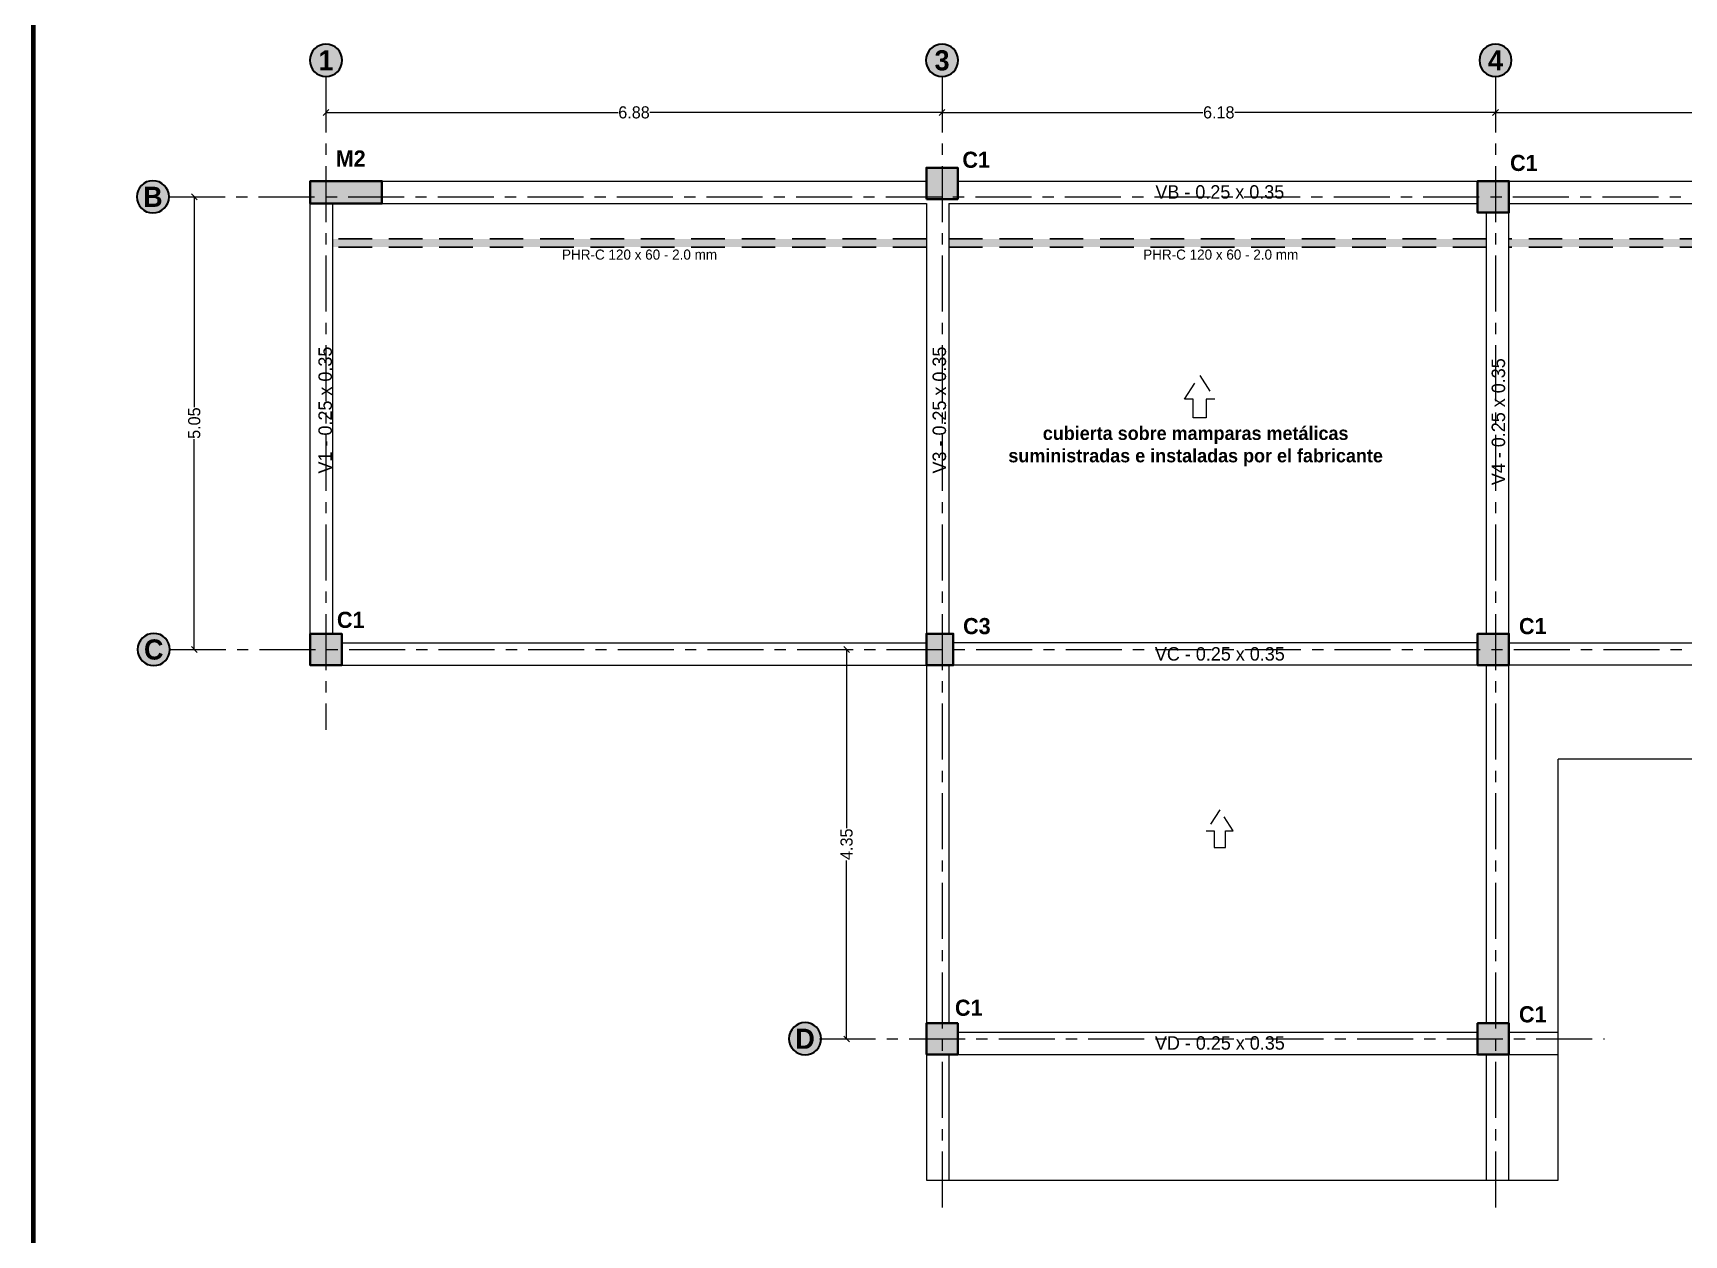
# Model space of a CAD drawing. Header units: metres. Extents: x 187 to 346, y 195 to 238.
# Drawn here: x 241.43 to 259.86, y 206.37 to 219.78 of the extents above; entities that cross this region are included whole.
import ezdxf
from ezdxf.enums import TextEntityAlignment as Align

# ---------------------------------------------------------------- set-up
doc = ezdxf.new("R2010")
doc.units = ezdxf.units.M
doc.linetypes.add('CENTER', pattern=[2, 1.25, -0.25, 0.25, -0.25])
doc.linetypes.add('HIDDEN', pattern=[0.375, 0.25, -0.125])
doc.layers.add('Achu-Columneta', color=8, linetype='Continuous', lineweight=13, true_color=0x7a7a7a)
doc.layers.add('Achu-Sombra 4', color=254, linetype='Continuous', lineweight=13, true_color=0xe0e0e0)
for name, color, linetype, lineweight in [('Columnas', 194, 'Continuous', 35), ('Correas', 42, 'HIDDEN', 25), ('Proyeccion', 8, 'HIDDEN', 9), ('Tex-Col', 251, 'Continuous', 25), ('Tex-Tex', 8, 'Continuous', 25), ('Tex-Vigas', 7, 'Continuous', 13), ('Vigas Cubierta', 144, 'Continuous', 13), ('¡Ejes-Cotas', 7, 'Continuous', 25), ('¡Ejes-Etiqueta', 1, 'Continuous', 30), ('¡Ejes-Linea', 8, 'CENTER', 9), ('¡Ejes-Texto', 7, 'Continuous', 25), ('¡Margen', 152, 'Continuous', 80)]:
    doc.layers.add(name, color=color, linetype=linetype, lineweight=lineweight)
doc.styles.add('Century Gothic', font='GOTHIC.TTF')
doc.styles.add('Century Gothic Gordas', font='GOTHICB.TTF')
doc.styles.add('Cotas', font='GOTHIC.TTF')
doc.dimstyles.new('NINGUNA', dxfattribs={"dimtxt": 0.1125, "dimasz": 0.065, "dimexe": 0.025, "dimexo": 0.075, "dimgap": 0.005, "dimtad": 0, "dimtoh": 1, "dimzin": 4, "dimdsep": 46, "dimtxsty": 'Cotas', "dimblk": 'OBLIQUE', "dimcen": 0, "dimse1": 1, "dimse2": 1, "dimclrd": 256, "dimclre": 256, "dimclrt": 256, "dimadec": 1, "dimazin": 0, "dimtfac": 1.333333, "dimtix": 1, "dimtofl": 0, "dimtmove": 2, "dimatfit": 0, "dimfxl": 1, "dimtolj": 1, "dimtzin": 0, "dimlwd": 9, "dimlwe": 9, "dimarcsym": 0})

# ---------------------------------------------------------------- blocks, each defined once
blk = doc.blocks.new('Relleno Etiqueta Eje')
at = {"true_color": 0xe0e0e0}
h = blk.add_hatch(color=254, dxfattribs=at)
h.dxf.hatch_style = 1
edge = h.paths.add_edge_path()
edge.add_arc((0, 0), 0.16, 0, 360)
blk.add_circle((0, 0), 0.16)
blk = doc.blocks.new('_Oblique')
at = {"color": 0, "linetype": 'ByBlock', "lineweight": -2}
blk.add_line((-0.5, -0.5), (0.5, 0.5), dxfattribs=at)
blk = doc.blocks.new('*D301')
at = {"layer": 'Defpoints', "color": 0, "transparency": 16777216}
for p in [(251.579, 218.897), (244.703, 218.7), (251.579, 218.693)]:
    blk.add_point(p, dxfattribs=at)
at = {"layer": '¡Ejes-Cotas', "lineweight": 9, "transparency": 16777216}
for p, q in [((244.703, 218.897), (247.964, 218.897)), ((251.579, 218.897), (248.319, 218.897))]:
    blk.add_line(p, q, dxfattribs=at)
at = {"layer": '¡Ejes-Cotas', "lineweight": 9, "transparency": 16777216, "xscale": 0.065, "yscale": 0.065, "zscale": 0.065, "rotation": 180}
blk.add_blockref('_Oblique', (244.703, 218.897), dxfattribs=at)
at = {"layer": '¡Ejes-Cotas', "lineweight": 9, "transparency": 16777216, "xscale": 0.065, "yscale": 0.065, "zscale": 0.065}
blk.add_blockref('_Oblique', (251.579, 218.897), dxfattribs=at)
at = {"layer": '¡Ejes-Cotas', "transparency": 16777216, "insert": (248.141, 218.897), "char_height": 0.135, "attachment_point": 5, "style": 'Cotas'}
blk.add_mtext('\\A1;6.88', dxfattribs=at)
blk = doc.blocks.new('*D302')
at = {"layer": 'Defpoints', "color": 0, "transparency": 16777216}
for p in [(265.102, 219.299), (265.102, 218.897), (257.757, 218.693)]:
    blk.add_point(p, dxfattribs=at)
at = {"layer": '¡Ejes-Cotas', "lineweight": 9, "transparency": 16777216}
for p, q in [((257.757, 218.897), (261.253, 218.897)), ((265.102, 218.897), (261.606, 218.897))]:
    blk.add_line(p, q, dxfattribs=at)
at = {"layer": '¡Ejes-Cotas', "lineweight": 9, "transparency": 16777216, "xscale": 0.065, "yscale": 0.065, "zscale": 0.065, "rotation": 180}
blk.add_blockref('_Oblique', (257.757, 218.897), dxfattribs=at)
at = {"layer": '¡Ejes-Cotas', "lineweight": 9, "transparency": 16777216, "xscale": 0.065, "yscale": 0.065, "zscale": 0.065}
blk.add_blockref('_Oblique', (265.102, 218.897), dxfattribs=at)
at = {"layer": '¡Ejes-Cotas', "transparency": 16777216, "insert": (261.429, 218.897), "char_height": 0.135, "attachment_point": 5, "style": 'Cotas'}
blk.add_mtext('\\A1;7.35', dxfattribs=at)
blk = doc.blocks.new('*D303')
at = {"layer": 'Defpoints', "color": 0, "transparency": 16777216}
for p in [(257.757, 218.897), (251.579, 218.693), (257.757, 218.693)]:
    blk.add_point(p, dxfattribs=at)
at = {"layer": '¡Ejes-Cotas', "lineweight": 9, "transparency": 16777216}
for p, q in [((251.579, 218.897), (254.49, 218.897)), ((257.757, 218.897), (254.846, 218.897))]:
    blk.add_line(p, q, dxfattribs=at)
at = {"layer": '¡Ejes-Cotas', "lineweight": 9, "transparency": 16777216, "xscale": 0.065, "yscale": 0.065, "zscale": 0.065, "rotation": 180}
blk.add_blockref('_Oblique', (251.579, 218.897), dxfattribs=at)
at = {"layer": '¡Ejes-Cotas', "lineweight": 9, "transparency": 16777216, "xscale": 0.065, "yscale": 0.065, "zscale": 0.065}
blk.add_blockref('_Oblique', (257.757, 218.897), dxfattribs=at)
at = {"layer": '¡Ejes-Cotas', "transparency": 16777216, "insert": (254.668, 218.897), "char_height": 0.135, "attachment_point": 5, "style": 'Cotas'}
blk.add_mtext('\\A1;6.18', dxfattribs=at)
blk = doc.blocks.new('*D304')
at = {"layer": 'Defpoints', "color": 0, "transparency": 16777216}
for p in [(242.951, 217.955), (242.96, 212.903), (243.233, 212.903)]:
    blk.add_point(p, dxfattribs=at)
at = {"layer": '¡Ejes-Cotas', "lineweight": 9, "transparency": 16777216}
for p, q in [((243.233, 217.955), (243.233, 215.608)), ((243.233, 212.903), (243.233, 215.249))]:
    blk.add_line(p, q, dxfattribs=at)
at = {"layer": '¡Ejes-Cotas', "lineweight": 9, "transparency": 16777216, "xscale": 0.065, "yscale": 0.065, "zscale": 0.065}
for p, rotation in [((243.233, 217.955), 90), ((243.233, 212.903), 270)]:
    blk.add_blockref('_Oblique', p, dxfattribs=dict(at, rotation=rotation))
at = {"layer": '¡Ejes-Cotas', "transparency": 16777216, "insert": (243.233, 215.429), "char_height": 0.135, "attachment_point": 5, "rotation": 90, "style": 'Cotas'}
blk.add_mtext('\\A1;5.05', dxfattribs=at)
blk = doc.blocks.new('*D305')
at = {"layer": 'Defpoints', "color": 0, "transparency": 16777216}
for p in [(244.528, 212.903), (250.514, 208.556), (251.577, 208.556)]:
    blk.add_point(p, dxfattribs=at)
at = {"layer": '¡Ejes-Cotas', "lineweight": 9, "transparency": 16777216}
for p, q in [((250.514, 212.903), (250.514, 210.91)), ((250.514, 208.556), (250.514, 210.548))]:
    blk.add_line(p, q, dxfattribs=at)
at = {"layer": '¡Ejes-Cotas', "lineweight": 9, "transparency": 16777216, "xscale": 0.065, "yscale": 0.065, "zscale": 0.065}
for p, rotation in [((250.514, 212.903), 90), ((250.514, 208.556), 270)]:
    blk.add_blockref('_Oblique', p, dxfattribs=dict(at, rotation=rotation))
at = {"layer": '¡Ejes-Cotas', "transparency": 16777216, "insert": (250.514, 210.729), "char_height": 0.135, "attachment_point": 5, "rotation": 90, "style": 'Cotas'}
blk.add_mtext('\\A1;4.35', dxfattribs=at)
blk = doc.blocks.new('*U19')
at = {"layer": 'Achu-Sombra 4'}
blk.add_solid([(0, 0), (0, 0.06), (4.418, 0), (4.418, 0.06)], dxfattribs=at)
at = {"layer": 'Correas'}
for p, q in [((4.418, 0.06), (0, 0.06)), ((4.418, 0), (0, 0))]:
    blk.add_line(p, q, dxfattribs=at)
blk = doc.blocks.new('Flecha Caida Agua')
at = {"layer": 'Proyeccion'}
h = blk.add_hatch(dxfattribs=at)
h.set_pattern_fill('ANGLE', color=256, angle=-90)
h.set_pattern_definition([(9e-13, (22.75, -99.887), (3e-16, 6.985), [5.08, -1.905]), (90, (22.75, -99.887), (-6.985, 7e-16), [5.08, -1.905])])
h.paths.add_polyline_path([(0, 0), (-0.151, -0.234), (-0.064, -0.234), (-0.064, -0.421), (0.064, -0.421), (0.064, -0.234), (0.151, -0.234)])
at = {"layer": 'Proyeccion', "linetype": 'HIDDEN', "ltscale": 0.75}
blk.add_lwpolyline([(-0.064, -0.421), (-0.064, -0.234), (-0.151, -0.234), (0, 0), (0.151, -0.234), (0.064, -0.234), (0.064, -0.421)], close=True, dxfattribs=at)
blk = doc.blocks.new('*U36')
at = {"layer": 'Achu-Sombra 4'}
blk.add_solid([(0, 0), (0, 0.06), (4.001, 0), (4.001, 0.06)], dxfattribs=at)
at = {"layer": 'Correas'}
for p, q in [((4.001, 0.06), (0, 0.06)), ((4.001, 0), (0, 0))]:
    blk.add_line(p, q, dxfattribs=at)
blk = doc.blocks.new('*U37')
at = {"layer": 'Achu-Sombra 4'}
blk.add_solid([(0, 0), (0, 0.06), (4.897, 0), (4.897, 0.06)], dxfattribs=at)
at = {"layer": 'Correas'}
for p, q in [((4.897, 0.06), (0, 0.06)), ((4.897, 0), (0, 0))]:
    blk.add_line(p, q, dxfattribs=at)

msp = doc.modelspace()

# ---------------------------------------------------------------- hatches: boundary and pattern name
at = {"layer": 'Achu-Columneta'}
h = msp.add_hatch(color=256, dxfattribs=at)
h.dxf.hatch_style = 2
h.paths.add_polyline_path([(251.4043, 217.9301), (251.7543, 217.9301), (251.7543, 218.2801), (251.4043, 218.2801)])
h = msp.add_hatch(color=256, dxfattribs=at)
h.dxf.hatch_style = 2
h.paths.add_polyline_path([(244.5282, 217.8801), (245.3282, 217.8801), (245.3282, 218.1301), (244.5282, 218.1301)])
h = msp.add_hatch(color=256, dxfattribs=at)
h.dxf.hatch_style = 2
h.paths.add_polyline_path([(257.5567, 217.7801), (257.9067, 217.7801), (257.9067, 218.1301), (257.5567, 218.1301)])
h = msp.add_hatch(color=256, dxfattribs=at)
h.dxf.hatch_style = 2
h.paths.add_polyline_path([(244.5282, 212.7276), (244.8782, 212.7276), (244.8782, 213.0776), (244.5282, 213.0776)])
h = msp.add_hatch(color=256, dxfattribs=at)
h.dxf.hatch_style = 2
h.paths.add_polyline_path([(251.4046, 212.7276), (251.7046, 212.7276), (251.7046, 213.0776), (251.4046, 213.0776)])
h = msp.add_hatch(color=256, dxfattribs=at)
h.dxf.hatch_style = 2
h.paths.add_polyline_path([(257.5567, 212.7276), (257.9067, 212.7276), (257.9067, 213.0776), (257.5567, 213.0776)])
h = msp.add_hatch(color=256, dxfattribs=at)
h.dxf.hatch_style = 2
h.paths.add_polyline_path([(251.4043, 208.3806), (251.7543, 208.3806), (251.7543, 208.7306), (251.4043, 208.7306)])
h = msp.add_hatch(color=256, dxfattribs=at)
h.dxf.hatch_style = 2
h.paths.add_polyline_path([(257.5567, 208.3806), (257.9067, 208.3806), (257.9067, 208.7306), (257.5567, 208.7306)])

# ---------------------------------------------------------------- linework, layer by layer
at = {"layer": 'Columnas'}
for points in [[(251.4043, 217.9301), (251.7543, 217.9301), (251.7543, 218.2801), (251.4043, 218.2801)], [(244.5282, 218.1301), (244.5282, 217.8801), (245.3282, 217.8801), (245.3282, 218.1301)], [(244.5282, 218.1301), (244.5282, 217.8801), (245.3282, 217.8801), (245.3282, 218.1301)], [(244.5282, 217.8801), (245.3282, 217.8801), (245.3282, 218.1301), (244.5282, 218.1301)], [(257.5567, 218.1301), (257.9067, 218.1301), (257.9067, 217.7801), (257.5567, 217.7801)], [(257.5567, 217.7801), (257.9067, 217.7801), (257.9067, 218.1301), (257.5567, 218.1301)], [(244.5282, 213.0776), (244.8782, 213.0776), (244.8782, 212.7276), (244.5282, 212.7276)], [(244.5282, 212.7276), (244.8782, 212.7276), (244.8782, 213.0776), (244.5282, 213.0776)], [(251.4046, 213.0776), (251.7046, 213.0776), (251.7046, 212.7276), (251.4046, 212.7276)], [(251.4046, 212.7276), (251.7046, 212.7276), (251.7046, 213.0776), (251.4046, 213.0776)], [(257.5567, 213.0776), (257.9067, 213.0776), (257.9067, 212.7276), (257.5567, 212.7276)], [(257.5567, 212.7276), (257.9067, 212.7276), (257.9067, 213.0776), (257.5567, 213.0776)], [(251.4043, 208.3806), (251.7543, 208.3806), (251.7543, 208.7306), (251.4043, 208.7306)], [(257.5567, 208.7306), (257.9067, 208.7306), (257.9067, 208.3806), (257.5567, 208.3806)], [(257.5567, 208.3806), (257.9067, 208.3806), (257.9067, 208.7306), (257.5567, 208.7306)]]:
    msp.add_lwpolyline(points, close=True, dxfattribs=at)
at = {"layer": 'Vigas Cubierta'}
for p, q in [((245.3282, 218.1301), (251.4046, 218.1301)), ((251.7546, 218.1301), (257.6067, 218.1301)), ((257.9067, 218.1301), (265.5017, 218.1301)), ((244.5282, 213.0776), (244.5282, 217.8801)), ((244.7782, 213.0776), (244.7782, 217.8801)), ((245.3282, 217.8801), (251.4046, 217.8801)), ((251.4046, 217.8801), (251.4046, 206.9806)), ((251.6547, 217.8801), (251.6547, 213.0776)), ((251.6547, 217.8801), (257.5567, 217.8801)), ((257.9067, 217.8801), (265.2017, 217.8801)), ((257.6567, 213.0776), (257.6567, 217.7801)), ((257.9067, 206.9806), (257.9067, 217.7801)), ((251.7046, 212.9813), (257.5567, 212.9813)), ((257.9042, 212.9776), (265.1992, 212.9776)), ((251.6547, 212.7276), (251.6547, 208.7306)), ((265.1417, 212.7276), (251.7022, 212.7276)), ((257.6567, 208.7306), (257.6567, 212.7276)), ((265.5017, 211.6776), (258.4567, 211.6776)), ((258.4567, 206.9806), (258.4567, 211.6776)), ((251.7522, 208.6306), (257.5567, 208.6306)), ((257.9067, 208.6306), (258.4567, 208.6306)), ((251.6547, 208.3806), (251.6547, 206.9806)), ((251.7522, 208.3806), (258.4567, 208.3806)), ((257.6567, 206.9806), (257.6567, 208.3806)), ((251.4046, 206.9806), (258.4567, 206.9806))]:
    msp.add_line(p, q, dxfattribs=at)
for points in [[(244.8782, 212.9776), (251.4046, 212.9776)], [(244.8782, 212.7276), (251.4047, 212.7276)]]:
    msp.add_lwpolyline(points, dxfattribs=at)
at = {"layer": '¡Ejes-Linea', "linetype": 'CENTER', "ltscale": 0.5}
for p, q in [((244.7032, 219.2986), (244.7032, 212.0052)), ((251.5793, 219.2986), (251.5793, 206.655)), ((257.7567, 219.2986), (257.7567, 206.6177)), ((242.951, 217.9551), (266.2451, 217.9551)), ((242.9604, 212.9026), (265.9589, 212.9026)), ((250.2118, 208.5556), (258.9735, 208.5556)), ((250.2118, 208.5556), (258.9204, 208.5556))]:
    msp.add_line(p, q, dxfattribs=at)
at = {"layer": '¡Margen', "flags": 128}
msp.add_lwpolyline([(291.6831, 194.7978), (291.6831, 230.9122), (241.4331, 230.9122), (241.4331, 194.7978)], close=True, dxfattribs=at)

# ---------------------------------------------------------------- block references
at = {"layer": 'Correas', "xscale": -1.5, "yscale": 1.5, "zscale": 1.5, "rotation": 180}
for name, p in [('*U19', (244.7782, 217.4845)), ('*U36', (251.6547, 217.4845)), ('*U37', (257.9067, 217.4845))]:
    msp.add_blockref(name, p, dxfattribs=at)
at = {"layer": 'Proyeccion', "xscale": 1.125, "yscale": 1.125, "zscale": 1.125}
msp.add_blockref('Flecha Caida Agua', (254.4547, 215.9615), dxfattribs=at)
at = {"layer": 'Proyeccion', "xscale": -1}
msp.add_blockref('Flecha Caida Agua', (254.6788, 211.1118), dxfattribs=at)
at = {"layer": '¡Ejes-Etiqueta', "xscale": -1.125, "yscale": 1.125, "zscale": 1.125, "rotation": 180}
for p in [(244.7032, 219.4786), (251.5793, 219.4786), (257.7567, 219.4786), (242.771, 217.9551), (242.7804, 212.9026), (250.0505, 208.5582)]:
    msp.add_blockref('Relleno Etiqueta Eje', p, dxfattribs=at)

# ---------------------------------------------------------------- texts
at = {"layer": 'Tex-Col', "insert": (254.4095, 215.1689), "char_height": 0.15, "attachment_point": 5, "style": 'Century Gothic Gordas'}
msp.add_mtext_dynamic_manual_height_columns('cubierta sobre mamparas metálicas suministradas e instaladas por el fabricante', width=4.399791, gutter_width=18.75, heights=[0], dxfattribs=at)
at = {"layer": 'Tex-Tex', "char_height": 0.1125, "attachment_point": 5, "style": 'Century Gothic'}
for insert in [(248.2031, 217.3094), (254.6898, 217.3094)]:
    msp.add_mtext_dynamic_manual_height_columns('PHR-C 120 x 60 - 2.0 mm', width=2.622915, gutter_width=0.9375, heights=[0], dxfattribs=dict(at, insert=insert))
at = {"layer": 'Tex-Vigas', "attachment_point": 5}
for s, insert, char_height, style in [('M2 ', (244.979, 218.3828), 0.18, 'Century Gothic Gordas'), ('C1 ', (251.9602, 218.3677), 0.18, 'Century Gothic Gordas'), ('C1 ', (258.0731, 218.3324), 0.18, 'Century Gothic Gordas'), ('VB - 0.25 x 0.35', (254.6797, 218.0088), 0.15, 'Cotas'), ('C1 ', (244.979, 213.2324), 0.18, 'Century Gothic Gordas'), ('C3', (251.9679, 213.1625), 0.18, 'Century Gothic Gordas'), ('C1 ', (258.1724, 213.1625), 0.18, 'Century Gothic Gordas'), ('VC - 0.25 x 0.35', (254.6797, 212.8526), 0.15, 'Cotas'), ('C1 ', (251.8774, 208.9029), 0.18, 'Century Gothic Gordas'), ('C1 ', (258.1724, 208.8296), 0.18, 'Century Gothic Gordas'), ('VD - 0.25 x 0.35', (254.6797, 208.51), 0.15, 'Cotas')]:
    msp.add_mtext_dynamic_manual_height_columns(s, width=2.145217, gutter_width=12.5, heights=[0], dxfattribs=dict(at, insert=insert, char_height=char_height, style=style))
at = {"layer": 'Tex-Vigas', "char_height": 0.15, "attachment_point": 5, "rotation": 90, "style": 'Cotas'}
for s, insert in [('V1 - 0.25 x 0.35', (244.695, 215.5748)), ('V3 - 0.25 x 0.35', (251.5498, 215.575)), ('V4 - 0.25 x 0.35', (257.7897, 215.4449))]:
    msp.add_mtext_dynamic_manual_height_columns(s, width=2.145217, gutter_width=12.5, heights=[0], dxfattribs=dict(at, insert=insert))
at = {"layer": '¡Ejes-Texto', "style": 'Century Gothic Gordas'}
for s, p in [('1', (244.7032, 219.4786)), ('3', (251.5793, 219.4786)), ('4', (257.7567, 219.4786)), ('B', (242.771, 217.9551)), ('C', (242.7804, 212.9026)), ('D', (250.0505, 208.5582))]:
    msp.add_text(s, height=0.225, dxfattribs=at).set_placement(p, align=Align.MIDDLE_CENTER)

# ---------------------------------------------------------------- dimensions: what is measured, and where the dimension line sits
at = {"layer": '¡Ejes-Cotas'}
for base, p1, p2, picture, middle in [((265.1016709025, 218.8969924095), (257.7566709025, 218.6928663488), (265.1016709025, 219.2986433817), '*D302', (261.4291709025, 218.8969924095)), ((251.5793, 218.897), (244.7032, 218.6997), (251.5793, 218.6929), '*D301', (248.1413, 218.897)), ((257.7567, 218.897), (251.5793, 218.6929), (257.7567, 218.6929), '*D303', (254.668, 218.897))]:
    dim = msp.add_linear_dim(base=base, p1=p1, p2=p2, dimstyle='NINGUNA', override={"dimtxt": 0.135}, dxfattribs=at)
    dim.commit()
    dim.dimension.update_dxf_attribs({"geometry": picture, "text_midpoint": middle})
for base, p1, p2, picture, middle in [((243.2333, 212.9026), (242.951, 217.9551), (242.9604, 212.9026), '*D304', (243.2333, 215.4288)), ((250.5142, 208.5556), (244.5282, 212.9026), (251.5772, 208.5556), '*D305', (250.5142, 210.7291))]:
    dim = msp.add_linear_dim(base=base, p1=p1, p2=p2, angle=90, dimstyle='NINGUNA', override={"dimtxt": 0.135}, dxfattribs=at)
    dim.commit()
    dim.dimension.update_dxf_attribs({"geometry": picture, "text_midpoint": middle})

doc.saveas('drawing.dxf')
